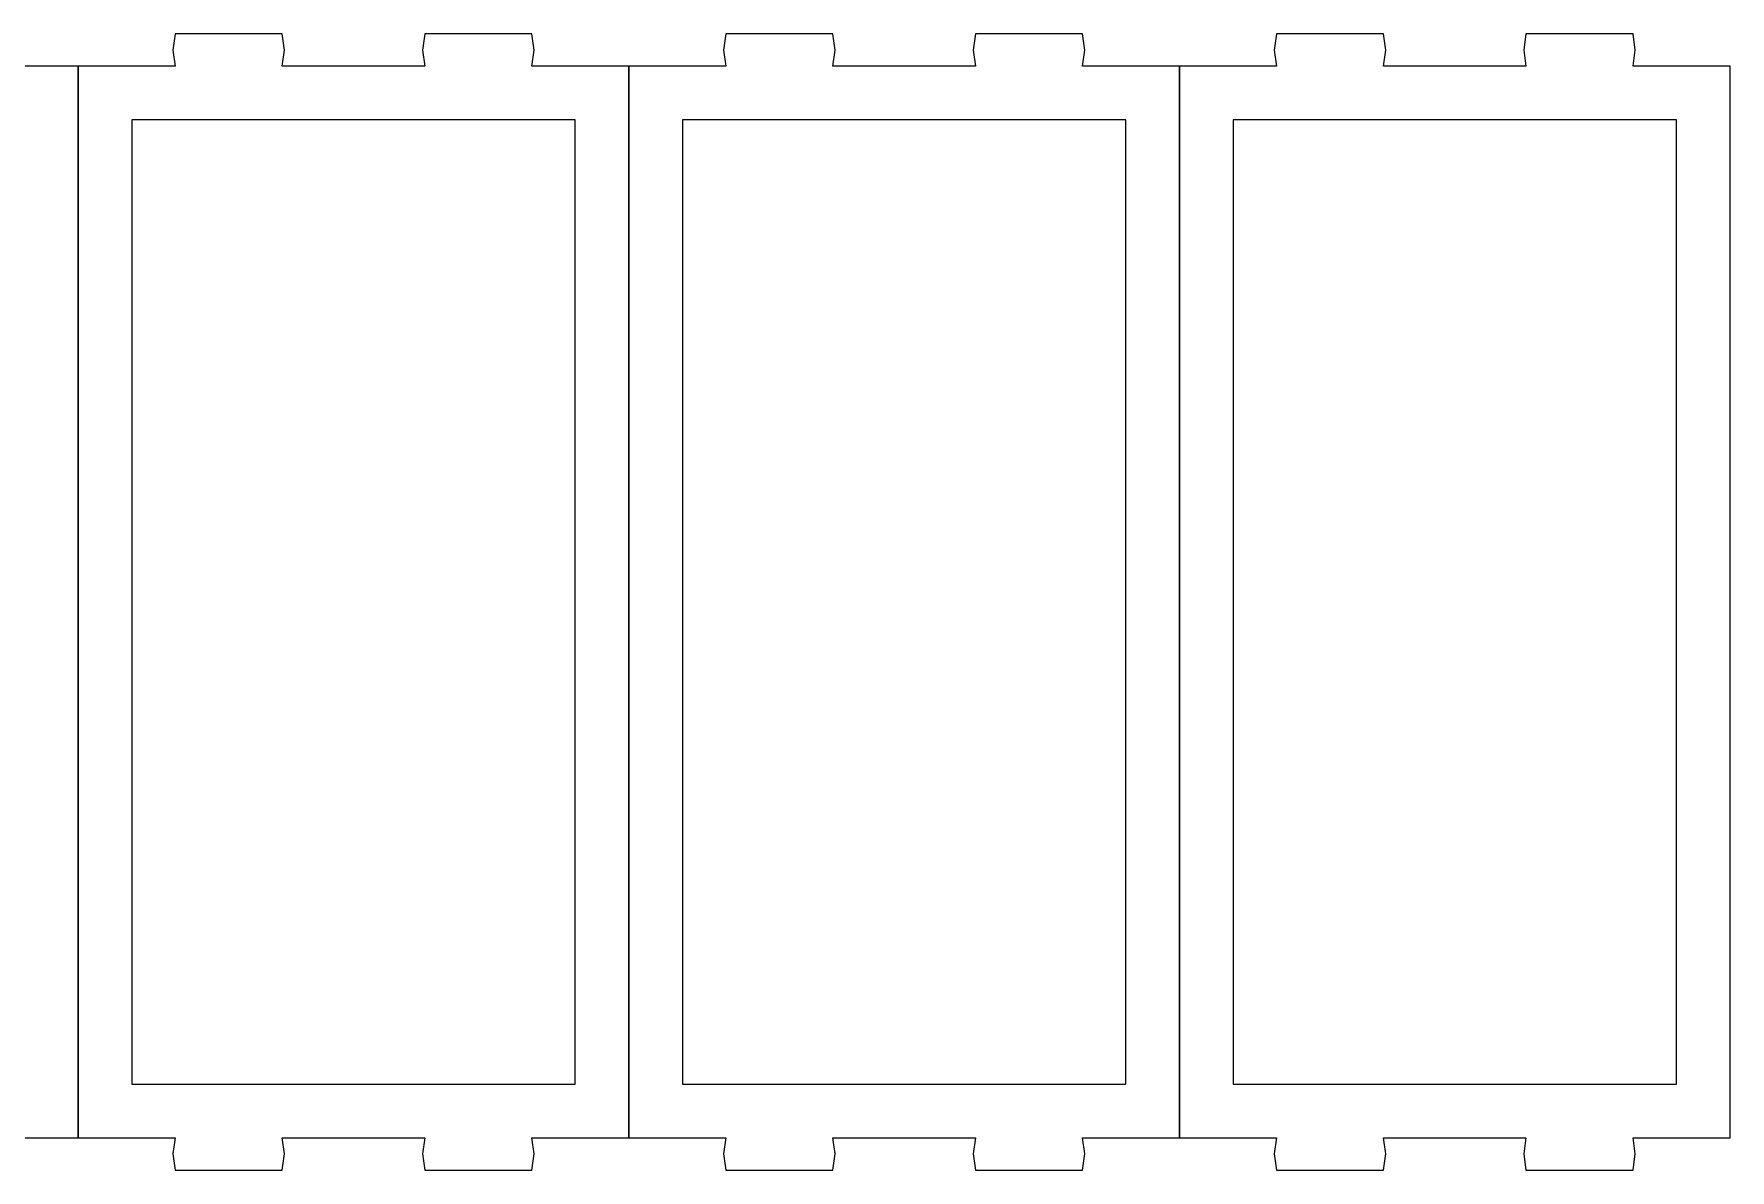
# Model space of a CAD drawing. Header units: centimetres. Extents: x -130 to 92, y -33 to 29.
# Drawn here: x -100.09 to -68.43, y 8 to 29.2 of the extents above; entities that cross this region are included whole.
import ezdxf

# ---------------------------------------------------------------- set-up
doc = ezdxf.new("R2010")
doc.units = ezdxf.units.CM
doc.header["$MEASUREMENT"] = 0
doc.layers.add('layer 1', color=7, linetype='Continuous')

msp = doc.modelspace()

# ---------------------------------------------------------------- linework, layer by layer
at = {"layer": 'layer 1', "color": 250, "lineweight": 9}
for points, knots in [([(-109.53683, 28.59628), (-109.53683, 28.59628), (-108.63233, 28.59628), (-108.63233, 28.59628), (-108.63233, 28.59628), (-108.63233, 28.59628), (-107.72785, 28.59628), (-107.72785, 28.59628), (-107.72785, 28.59628), (-107.72785, 28.59628), (-107.76785, 28.89628), (-107.76785, 28.89628), (-107.76785, 28.89628), (-107.76785, 28.89628), (-107.72785, 29.19628), (-107.72785, 29.19628), (-107.72785, 29.19628), (-107.72785, 29.19628), (-106.72785, 29.19628), (-106.72785, 29.19628), (-106.72785, 29.19628), (-106.72785, 29.19628), (-105.72785, 29.19628), (-105.72785, 29.19628), (-105.72785, 29.19628), (-105.72785, 29.19628), (-105.68785, 28.89628), (-105.68785, 28.89628), (-105.68785, 28.89628), (-105.68785, 28.89628), (-105.72785, 28.59628), (-105.72785, 28.59628), (-105.72785, 28.59628), (-105.72785, 28.59628), (-104.39845, 28.59628), (-104.39845, 28.59628), (-104.39845, 28.59628), (-104.39845, 28.59628), (-103.06905, 28.59628), (-103.06905, 28.59628), (-103.06905, 28.59628), (-103.06905, 28.59628), (-103.10905, 28.89628), (-103.10905, 28.89628), (-103.10905, 28.89628), (-103.10905, 28.89628), (-103.06905, 29.19628), (-103.06905, 29.19628), (-103.06905, 29.19628), (-103.06905, 29.19628), (-102.06905, 29.19628), (-102.06905, 29.19628), (-102.06905, 29.19628), (-102.06905, 29.19628), (-101.06905, 29.19628), (-101.06905, 29.19628), (-101.06905, 29.19628), (-101.06905, 29.19628), (-101.02905, 28.89628), (-101.02905, 28.89628), (-101.02905, 28.89628), (-101.02905, 28.89628), (-101.06905, 28.59628), (-101.06905, 28.59628), (-101.06905, 28.59628), (-101.06905, 28.59628), (-99.26005, 28.59628), (-99.26005, 28.59628), (-99.26005, 28.59628), (-99.26005, 28.59628), (-99.26005, 8.59628), (-99.26005, 8.59628), (-99.26005, 8.59628), (-99.26005, 8.59628), (-100.16455, 8.59628), (-100.16455, 8.59628), (-100.16455, 8.59628), (-100.16455, 8.59628), (-101.06905, 8.59628), (-101.06905, 8.59628), (-101.06905, 8.59628), (-101.06905, 8.59628), (-101.02905, 8.29628), (-101.02905, 8.29628), (-101.02905, 8.29628), (-101.02905, 8.29628), (-101.06905, 7.99628), (-101.06905, 7.99628), (-101.06905, 7.99628), (-101.06905, 7.99628), (-102.06905, 7.99628), (-102.06905, 7.99628), (-102.06905, 7.99628), (-102.06905, 7.99628), (-103.06905, 7.99628), (-103.06905, 7.99628), (-103.06905, 7.99628), (-103.06905, 7.99628), (-103.10905, 8.29628), (-103.10905, 8.29628), (-103.10905, 8.29628), (-103.10905, 8.29628), (-103.06905, 8.59628), (-103.06905, 8.59628), (-103.06905, 8.59628), (-103.06905, 8.59628), (-104.39845, 8.59628), (-104.39845, 8.59628), (-104.39845, 8.59628), (-104.39845, 8.59628), (-105.72785, 8.59628), (-105.72785, 8.59628), (-105.72785, 8.59628), (-105.72785, 8.59628), (-105.68785, 8.29628), (-105.68785, 8.29628), (-105.68785, 8.29628), (-105.68785, 8.29628), (-105.72785, 7.99628), (-105.72785, 7.99628), (-105.72785, 7.99628), (-105.72785, 7.99628), (-106.72785, 7.99628), (-106.72785, 7.99628), (-106.72785, 7.99628), (-106.72785, 7.99628), (-107.72785, 7.99628), (-107.72785, 7.99628), (-107.72785, 7.99628), (-107.72785, 7.99628), (-107.76785, 8.29628), (-107.76785, 8.29628), (-107.76785, 8.29628), (-107.76785, 8.29628), (-107.72785, 8.59628), (-107.72785, 8.59628), (-107.72785, 8.59628), (-107.72785, 8.59628), (-109.53683, 8.59628), (-109.53683, 8.59628), (-109.53683, 8.59628), (-109.53683, 8.59628), (-109.53683, 28.59628), (-109.53683, 28.59628)], [0, 0, 0, 0, 0.02702703, 0.02702703, 0.02702703, 0.02702703, 0.05405405, 0.05405405, 0.05405405, 0.05405405, 0.08108108, 0.08108108, 0.08108108, 0.08108108, 0.10810811, 0.10810811, 0.10810811, 0.10810811, 0.13513514, 0.13513514, 0.13513514, 0.13513514, 0.16216216, 0.16216216, 0.16216216, 0.16216216, 0.18918919, 0.18918919, 0.18918919, 0.18918919, 0.21621622, 0.21621622, 0.21621622, 0.21621622, 0.24324324, 0.24324324, 0.24324324, 0.24324324, 0.27027027, 0.27027027, 0.27027027, 0.27027027, 0.2972973, 0.2972973, 0.2972973, 0.2972973, 0.32432432, 0.32432432, 0.32432432, 0.32432432, 0.35135135, 0.35135135, 0.35135135, 0.35135135, 0.37837838, 0.37837838, 0.37837838, 0.37837838, 0.40540541, 0.40540541, 0.40540541, 0.40540541, 0.43243243, 0.43243243, 0.43243243, 0.43243243, 0.45945946, 0.45945946, 0.45945946, 0.45945946, 0.48648649, 0.48648649, 0.48648649, 0.48648649, 0.51351351, 0.51351351, 0.51351351, 0.51351351, 0.54054054, 0.54054054, 0.54054054, 0.54054054, 0.56756757, 0.56756757, 0.56756757, 0.56756757, 0.59459459, 0.59459459, 0.59459459, 0.59459459, 0.62162162, 0.62162162, 0.62162162, 0.62162162, 0.64864865, 0.64864865, 0.64864865, 0.64864865, 0.67567568, 0.67567568, 0.67567568, 0.67567568, 0.7027027, 0.7027027, 0.7027027, 0.7027027, 0.72972973, 0.72972973, 0.72972973, 0.72972973, 0.75675676, 0.75675676, 0.75675676, 0.75675676, 0.78378378, 0.78378378, 0.78378378, 0.78378378, 0.81081081, 0.81081081, 0.81081081, 0.81081081, 0.83783784, 0.83783784, 0.83783784, 0.83783784, 0.86486486, 0.86486486, 0.86486486, 0.86486486, 0.89189189, 0.89189189, 0.89189189, 0.89189189, 0.91891892, 0.91891892, 0.91891892, 0.91891892, 0.94594595, 0.94594595, 0.94594595, 0.94594595, 1, 1, 1, 1]), ([(-99.26005, 28.59628), (-99.26005, 28.59628), (-98.35555, 28.59628), (-98.35555, 28.59628), (-98.35555, 28.59628), (-98.35555, 28.59628), (-97.45107, 28.59628), (-97.45107, 28.59628), (-97.45107, 28.59628), (-97.45107, 28.59628), (-97.49107, 28.89628), (-97.49107, 28.89628), (-97.49107, 28.89628), (-97.49107, 28.89628), (-97.45107, 29.19628), (-97.45107, 29.19628), (-97.45107, 29.19628), (-97.45107, 29.19628), (-96.45107, 29.19628), (-96.45107, 29.19628), (-96.45107, 29.19628), (-96.45107, 29.19628), (-95.45107, 29.19628), (-95.45107, 29.19628), (-95.45107, 29.19628), (-95.45107, 29.19628), (-95.41107, 28.89628), (-95.41107, 28.89628), (-95.41107, 28.89628), (-95.41107, 28.89628), (-95.45107, 28.59628), (-95.45107, 28.59628), (-95.45107, 28.59628), (-95.45107, 28.59628), (-94.12167, 28.59628), (-94.12167, 28.59628), (-94.12167, 28.59628), (-94.12167, 28.59628), (-92.79227, 28.59628), (-92.79227, 28.59628), (-92.79227, 28.59628), (-92.79227, 28.59628), (-92.83227, 28.89628), (-92.83227, 28.89628), (-92.83227, 28.89628), (-92.83227, 28.89628), (-92.79227, 29.19628), (-92.79227, 29.19628), (-92.79227, 29.19628), (-92.79227, 29.19628), (-91.79227, 29.19628), (-91.79227, 29.19628), (-91.79227, 29.19628), (-91.79227, 29.19628), (-90.79227, 29.19628), (-90.79227, 29.19628), (-90.79227, 29.19628), (-90.79227, 29.19628), (-90.75227, 28.89628), (-90.75227, 28.89628), (-90.75227, 28.89628), (-90.75227, 28.89628), (-90.79227, 28.59628), (-90.79227, 28.59628), (-90.79227, 28.59628), (-90.79227, 28.59628), (-88.98327, 28.59628), (-88.98327, 28.59628), (-88.98327, 28.59628), (-88.98327, 28.59628), (-88.98327, 8.59628), (-88.98327, 8.59628), (-88.98327, 8.59628), (-88.98327, 8.59628), (-89.88777, 8.59628), (-89.88777, 8.59628), (-89.88777, 8.59628), (-89.88777, 8.59628), (-90.79227, 8.59628), (-90.79227, 8.59628), (-90.79227, 8.59628), (-90.79227, 8.59628), (-90.75227, 8.29628), (-90.75227, 8.29628), (-90.75227, 8.29628), (-90.75227, 8.29628), (-90.79227, 7.99628), (-90.79227, 7.99628), (-90.79227, 7.99628), (-90.79227, 7.99628), (-91.79227, 7.99628), (-91.79227, 7.99628), (-91.79227, 7.99628), (-91.79227, 7.99628), (-92.79227, 7.99628), (-92.79227, 7.99628), (-92.79227, 7.99628), (-92.79227, 7.99628), (-92.83227, 8.29628), (-92.83227, 8.29628), (-92.83227, 8.29628), (-92.83227, 8.29628), (-92.79227, 8.59628), (-92.79227, 8.59628), (-92.79227, 8.59628), (-92.79227, 8.59628), (-94.12167, 8.59628), (-94.12167, 8.59628), (-94.12167, 8.59628), (-94.12167, 8.59628), (-95.45107, 8.59628), (-95.45107, 8.59628), (-95.45107, 8.59628), (-95.45107, 8.59628), (-95.41107, 8.29628), (-95.41107, 8.29628), (-95.41107, 8.29628), (-95.41107, 8.29628), (-95.45107, 7.99628), (-95.45107, 7.99628), (-95.45107, 7.99628), (-95.45107, 7.99628), (-96.45107, 7.99628), (-96.45107, 7.99628), (-96.45107, 7.99628), (-96.45107, 7.99628), (-97.45107, 7.99628), (-97.45107, 7.99628), (-97.45107, 7.99628), (-97.45107, 7.99628), (-97.49107, 8.29628), (-97.49107, 8.29628), (-97.49107, 8.29628), (-97.49107, 8.29628), (-97.45107, 8.59628), (-97.45107, 8.59628), (-97.45107, 8.59628), (-97.45107, 8.59628), (-99.26005, 8.59628), (-99.26005, 8.59628), (-99.26005, 8.59628), (-99.26005, 8.59628), (-99.26005, 28.59628), (-99.26005, 28.59628)], [0, 0, 0, 0, 0.02702703, 0.02702703, 0.02702703, 0.02702703, 0.05405405, 0.05405405, 0.05405405, 0.05405405, 0.08108108, 0.08108108, 0.08108108, 0.08108108, 0.10810811, 0.10810811, 0.10810811, 0.10810811, 0.13513514, 0.13513514, 0.13513514, 0.13513514, 0.16216216, 0.16216216, 0.16216216, 0.16216216, 0.18918919, 0.18918919, 0.18918919, 0.18918919, 0.21621622, 0.21621622, 0.21621622, 0.21621622, 0.24324324, 0.24324324, 0.24324324, 0.24324324, 0.27027027, 0.27027027, 0.27027027, 0.27027027, 0.2972973, 0.2972973, 0.2972973, 0.2972973, 0.32432432, 0.32432432, 0.32432432, 0.32432432, 0.35135135, 0.35135135, 0.35135135, 0.35135135, 0.37837838, 0.37837838, 0.37837838, 0.37837838, 0.40540541, 0.40540541, 0.40540541, 0.40540541, 0.43243243, 0.43243243, 0.43243243, 0.43243243, 0.45945946, 0.45945946, 0.45945946, 0.45945946, 0.48648649, 0.48648649, 0.48648649, 0.48648649, 0.51351351, 0.51351351, 0.51351351, 0.51351351, 0.54054054, 0.54054054, 0.54054054, 0.54054054, 0.56756757, 0.56756757, 0.56756757, 0.56756757, 0.59459459, 0.59459459, 0.59459459, 0.59459459, 0.62162162, 0.62162162, 0.62162162, 0.62162162, 0.64864865, 0.64864865, 0.64864865, 0.64864865, 0.67567568, 0.67567568, 0.67567568, 0.67567568, 0.7027027, 0.7027027, 0.7027027, 0.7027027, 0.72972973, 0.72972973, 0.72972973, 0.72972973, 0.75675676, 0.75675676, 0.75675676, 0.75675676, 0.78378378, 0.78378378, 0.78378378, 0.78378378, 0.81081081, 0.81081081, 0.81081081, 0.81081081, 0.83783784, 0.83783784, 0.83783784, 0.83783784, 0.86486486, 0.86486486, 0.86486486, 0.86486486, 0.89189189, 0.89189189, 0.89189189, 0.89189189, 0.91891892, 0.91891892, 0.91891892, 0.91891892, 0.94594595, 0.94594595, 0.94594595, 0.94594595, 1, 1, 1, 1]), ([(-88.98327, 28.59628), (-88.98327, 28.59628), (-88.07877, 28.59628), (-88.07877, 28.59628), (-88.07877, 28.59628), (-88.07877, 28.59628), (-87.17429, 28.59628), (-87.17429, 28.59628), (-87.17429, 28.59628), (-87.17429, 28.59628), (-87.21429, 28.89628), (-87.21429, 28.89628), (-87.21429, 28.89628), (-87.21429, 28.89628), (-87.17429, 29.19628), (-87.17429, 29.19628), (-87.17429, 29.19628), (-87.17429, 29.19628), (-86.17429, 29.19628), (-86.17429, 29.19628), (-86.17429, 29.19628), (-86.17429, 29.19628), (-85.17429, 29.19628), (-85.17429, 29.19628), (-85.17429, 29.19628), (-85.17429, 29.19628), (-85.13429, 28.89628), (-85.13429, 28.89628), (-85.13429, 28.89628), (-85.13429, 28.89628), (-85.17429, 28.59628), (-85.17429, 28.59628), (-85.17429, 28.59628), (-85.17429, 28.59628), (-83.84489, 28.59628), (-83.84489, 28.59628), (-83.84489, 28.59628), (-83.84489, 28.59628), (-82.51549, 28.59628), (-82.51549, 28.59628), (-82.51549, 28.59628), (-82.51549, 28.59628), (-82.55549, 28.89628), (-82.55549, 28.89628), (-82.55549, 28.89628), (-82.55549, 28.89628), (-82.51549, 29.19628), (-82.51549, 29.19628), (-82.51549, 29.19628), (-82.51549, 29.19628), (-81.51549, 29.19628), (-81.51549, 29.19628), (-81.51549, 29.19628), (-81.51549, 29.19628), (-80.51549, 29.19628), (-80.51549, 29.19628), (-80.51549, 29.19628), (-80.51549, 29.19628), (-80.47549, 28.89628), (-80.47549, 28.89628), (-80.47549, 28.89628), (-80.47549, 28.89628), (-80.51549, 28.59628), (-80.51549, 28.59628), (-80.51549, 28.59628), (-80.51549, 28.59628), (-78.70649, 28.59628), (-78.70649, 28.59628), (-78.70649, 28.59628), (-78.70649, 28.59628), (-78.70649, 8.59628), (-78.70649, 8.59628), (-78.70649, 8.59628), (-78.70649, 8.59628), (-79.61099, 8.59628), (-79.61099, 8.59628), (-79.61099, 8.59628), (-79.61099, 8.59628), (-80.51549, 8.59628), (-80.51549, 8.59628), (-80.51549, 8.59628), (-80.51549, 8.59628), (-80.47549, 8.29628), (-80.47549, 8.29628), (-80.47549, 8.29628), (-80.47549, 8.29628), (-80.51549, 7.99628), (-80.51549, 7.99628), (-80.51549, 7.99628), (-80.51549, 7.99628), (-81.51549, 7.99628), (-81.51549, 7.99628), (-81.51549, 7.99628), (-81.51549, 7.99628), (-82.51549, 7.99628), (-82.51549, 7.99628), (-82.51549, 7.99628), (-82.51549, 7.99628), (-82.55549, 8.29628), (-82.55549, 8.29628), (-82.55549, 8.29628), (-82.55549, 8.29628), (-82.51549, 8.59628), (-82.51549, 8.59628), (-82.51549, 8.59628), (-82.51549, 8.59628), (-83.84489, 8.59628), (-83.84489, 8.59628), (-83.84489, 8.59628), (-83.84489, 8.59628), (-85.17429, 8.59628), (-85.17429, 8.59628), (-85.17429, 8.59628), (-85.17429, 8.59628), (-85.13429, 8.29628), (-85.13429, 8.29628), (-85.13429, 8.29628), (-85.13429, 8.29628), (-85.17429, 7.99628), (-85.17429, 7.99628), (-85.17429, 7.99628), (-85.17429, 7.99628), (-86.17429, 7.99628), (-86.17429, 7.99628), (-86.17429, 7.99628), (-86.17429, 7.99628), (-87.17429, 7.99628), (-87.17429, 7.99628), (-87.17429, 7.99628), (-87.17429, 7.99628), (-87.21429, 8.29628), (-87.21429, 8.29628), (-87.21429, 8.29628), (-87.21429, 8.29628), (-87.17429, 8.59628), (-87.17429, 8.59628), (-87.17429, 8.59628), (-87.17429, 8.59628), (-88.98327, 8.59628), (-88.98327, 8.59628), (-88.98327, 8.59628), (-88.98327, 8.59628), (-88.98327, 28.59628), (-88.98327, 28.59628)], [0, 0, 0, 0, 0.02702703, 0.02702703, 0.02702703, 0.02702703, 0.05405405, 0.05405405, 0.05405405, 0.05405405, 0.08108108, 0.08108108, 0.08108108, 0.08108108, 0.10810811, 0.10810811, 0.10810811, 0.10810811, 0.13513514, 0.13513514, 0.13513514, 0.13513514, 0.16216216, 0.16216216, 0.16216216, 0.16216216, 0.18918919, 0.18918919, 0.18918919, 0.18918919, 0.21621622, 0.21621622, 0.21621622, 0.21621622, 0.24324324, 0.24324324, 0.24324324, 0.24324324, 0.27027027, 0.27027027, 0.27027027, 0.27027027, 0.2972973, 0.2972973, 0.2972973, 0.2972973, 0.32432432, 0.32432432, 0.32432432, 0.32432432, 0.35135135, 0.35135135, 0.35135135, 0.35135135, 0.37837838, 0.37837838, 0.37837838, 0.37837838, 0.40540541, 0.40540541, 0.40540541, 0.40540541, 0.43243243, 0.43243243, 0.43243243, 0.43243243, 0.45945946, 0.45945946, 0.45945946, 0.45945946, 0.48648649, 0.48648649, 0.48648649, 0.48648649, 0.51351351, 0.51351351, 0.51351351, 0.51351351, 0.54054054, 0.54054054, 0.54054054, 0.54054054, 0.56756757, 0.56756757, 0.56756757, 0.56756757, 0.59459459, 0.59459459, 0.59459459, 0.59459459, 0.62162162, 0.62162162, 0.62162162, 0.62162162, 0.64864865, 0.64864865, 0.64864865, 0.64864865, 0.67567568, 0.67567568, 0.67567568, 0.67567568, 0.7027027, 0.7027027, 0.7027027, 0.7027027, 0.72972973, 0.72972973, 0.72972973, 0.72972973, 0.75675676, 0.75675676, 0.75675676, 0.75675676, 0.78378378, 0.78378378, 0.78378378, 0.78378378, 0.81081081, 0.81081081, 0.81081081, 0.81081081, 0.83783784, 0.83783784, 0.83783784, 0.83783784, 0.86486486, 0.86486486, 0.86486486, 0.86486486, 0.89189189, 0.89189189, 0.89189189, 0.89189189, 0.91891892, 0.91891892, 0.91891892, 0.91891892, 0.94594595, 0.94594595, 0.94594595, 0.94594595, 1, 1, 1, 1]), ([(-78.70649, 28.59628), (-78.70649, 28.59628), (-77.80199, 28.59628), (-77.80199, 28.59628), (-77.80199, 28.59628), (-77.80199, 28.59628), (-76.89751, 28.59628), (-76.89751, 28.59628), (-76.89751, 28.59628), (-76.89751, 28.59628), (-76.93751, 28.89628), (-76.93751, 28.89628), (-76.93751, 28.89628), (-76.93751, 28.89628), (-76.89751, 29.19628), (-76.89751, 29.19628), (-76.89751, 29.19628), (-76.89751, 29.19628), (-75.89751, 29.19628), (-75.89751, 29.19628), (-75.89751, 29.19628), (-75.89751, 29.19628), (-74.89751, 29.19628), (-74.89751, 29.19628), (-74.89751, 29.19628), (-74.89751, 29.19628), (-74.85751, 28.89628), (-74.85751, 28.89628), (-74.85751, 28.89628), (-74.85751, 28.89628), (-74.89751, 28.59628), (-74.89751, 28.59628), (-74.89751, 28.59628), (-74.89751, 28.59628), (-73.56811, 28.59628), (-73.56811, 28.59628), (-73.56811, 28.59628), (-73.56811, 28.59628), (-72.23871, 28.59628), (-72.23871, 28.59628), (-72.23871, 28.59628), (-72.23871, 28.59628), (-72.27871, 28.89628), (-72.27871, 28.89628), (-72.27871, 28.89628), (-72.27871, 28.89628), (-72.23871, 29.19628), (-72.23871, 29.19628), (-72.23871, 29.19628), (-72.23871, 29.19628), (-71.23871, 29.19628), (-71.23871, 29.19628), (-71.23871, 29.19628), (-71.23871, 29.19628), (-70.23871, 29.19628), (-70.23871, 29.19628), (-70.23871, 29.19628), (-70.23871, 29.19628), (-70.19871, 28.89628), (-70.19871, 28.89628), (-70.19871, 28.89628), (-70.19871, 28.89628), (-70.23871, 28.59628), (-70.23871, 28.59628), (-70.23871, 28.59628), (-70.23871, 28.59628), (-68.42971, 28.59628), (-68.42971, 28.59628), (-68.42971, 28.59628), (-68.42971, 28.59628), (-68.42971, 8.59628), (-68.42971, 8.59628), (-68.42971, 8.59628), (-68.42971, 8.59628), (-69.33421, 8.59628), (-69.33421, 8.59628), (-69.33421, 8.59628), (-69.33421, 8.59628), (-70.23871, 8.59628), (-70.23871, 8.59628), (-70.23871, 8.59628), (-70.23871, 8.59628), (-70.19871, 8.29628), (-70.19871, 8.29628), (-70.19871, 8.29628), (-70.19871, 8.29628), (-70.23871, 7.99628), (-70.23871, 7.99628), (-70.23871, 7.99628), (-70.23871, 7.99628), (-71.23871, 7.99628), (-71.23871, 7.99628), (-71.23871, 7.99628), (-71.23871, 7.99628), (-72.23871, 7.99628), (-72.23871, 7.99628), (-72.23871, 7.99628), (-72.23871, 7.99628), (-72.27871, 8.29628), (-72.27871, 8.29628), (-72.27871, 8.29628), (-72.27871, 8.29628), (-72.23871, 8.59628), (-72.23871, 8.59628), (-72.23871, 8.59628), (-72.23871, 8.59628), (-73.56811, 8.59628), (-73.56811, 8.59628), (-73.56811, 8.59628), (-73.56811, 8.59628), (-74.89751, 8.59628), (-74.89751, 8.59628), (-74.89751, 8.59628), (-74.89751, 8.59628), (-74.85751, 8.29628), (-74.85751, 8.29628), (-74.85751, 8.29628), (-74.85751, 8.29628), (-74.89751, 7.99628), (-74.89751, 7.99628), (-74.89751, 7.99628), (-74.89751, 7.99628), (-75.89751, 7.99628), (-75.89751, 7.99628), (-75.89751, 7.99628), (-75.89751, 7.99628), (-76.89751, 7.99628), (-76.89751, 7.99628), (-76.89751, 7.99628), (-76.89751, 7.99628), (-76.93751, 8.29628), (-76.93751, 8.29628), (-76.93751, 8.29628), (-76.93751, 8.29628), (-76.89751, 8.59628), (-76.89751, 8.59628), (-76.89751, 8.59628), (-76.89751, 8.59628), (-78.70649, 8.59628), (-78.70649, 8.59628), (-78.70649, 8.59628), (-78.70649, 8.59628), (-78.70649, 28.59628), (-78.70649, 28.59628)], [0, 0, 0, 0, 0.02702703, 0.02702703, 0.02702703, 0.02702703, 0.05405405, 0.05405405, 0.05405405, 0.05405405, 0.08108108, 0.08108108, 0.08108108, 0.08108108, 0.10810811, 0.10810811, 0.10810811, 0.10810811, 0.13513514, 0.13513514, 0.13513514, 0.13513514, 0.16216216, 0.16216216, 0.16216216, 0.16216216, 0.18918919, 0.18918919, 0.18918919, 0.18918919, 0.21621622, 0.21621622, 0.21621622, 0.21621622, 0.24324324, 0.24324324, 0.24324324, 0.24324324, 0.27027027, 0.27027027, 0.27027027, 0.27027027, 0.2972973, 0.2972973, 0.2972973, 0.2972973, 0.32432432, 0.32432432, 0.32432432, 0.32432432, 0.35135135, 0.35135135, 0.35135135, 0.35135135, 0.37837838, 0.37837838, 0.37837838, 0.37837838, 0.40540541, 0.40540541, 0.40540541, 0.40540541, 0.43243243, 0.43243243, 0.43243243, 0.43243243, 0.45945946, 0.45945946, 0.45945946, 0.45945946, 0.48648649, 0.48648649, 0.48648649, 0.48648649, 0.51351351, 0.51351351, 0.51351351, 0.51351351, 0.54054054, 0.54054054, 0.54054054, 0.54054054, 0.56756757, 0.56756757, 0.56756757, 0.56756757, 0.59459459, 0.59459459, 0.59459459, 0.59459459, 0.62162162, 0.62162162, 0.62162162, 0.62162162, 0.64864865, 0.64864865, 0.64864865, 0.64864865, 0.67567568, 0.67567568, 0.67567568, 0.67567568, 0.7027027, 0.7027027, 0.7027027, 0.7027027, 0.72972973, 0.72972973, 0.72972973, 0.72972973, 0.75675676, 0.75675676, 0.75675676, 0.75675676, 0.78378378, 0.78378378, 0.78378378, 0.78378378, 0.81081081, 0.81081081, 0.81081081, 0.81081081, 0.83783784, 0.83783784, 0.83783784, 0.83783784, 0.86486486, 0.86486486, 0.86486486, 0.86486486, 0.89189189, 0.89189189, 0.89189189, 0.89189189, 0.91891892, 0.91891892, 0.91891892, 0.91891892, 0.94594595, 0.94594595, 0.94594595, 0.94594595, 1, 1, 1, 1]), ([(-98.26003, 27.59628), (-98.26003, 27.59628), (-89.98325, 27.59628), (-89.98325, 27.59628), (-89.98325, 27.59628), (-89.98325, 27.59628), (-89.98325, 9.59628), (-89.98325, 9.59628), (-89.98325, 9.59628), (-89.98325, 9.59628), (-98.26003, 9.59628), (-98.26003, 9.59628), (-98.26003, 9.59628), (-98.26003, 9.59628), (-98.26003, 27.59628), (-98.26003, 27.59628)], [0, 0, 0, 0, 0.2, 0.2, 0.2, 0.2, 0.4, 0.4, 0.4, 0.4, 0.6, 0.6, 0.6, 0.6, 1, 1, 1, 1]), ([(-87.98325, 27.59628), (-87.98325, 27.59628), (-79.70647, 27.59628), (-79.70647, 27.59628), (-79.70647, 27.59628), (-79.70647, 27.59628), (-79.70647, 9.59628), (-79.70647, 9.59628), (-79.70647, 9.59628), (-79.70647, 9.59628), (-87.98325, 9.59628), (-87.98325, 9.59628), (-87.98325, 9.59628), (-87.98325, 9.59628), (-87.98325, 27.59628), (-87.98325, 27.59628)], [0, 0, 0, 0, 0.2, 0.2, 0.2, 0.2, 0.4, 0.4, 0.4, 0.4, 0.6, 0.6, 0.6, 0.6, 1, 1, 1, 1]), ([(-77.70647, 27.59628), (-77.70647, 27.59628), (-69.42969, 27.59628), (-69.42969, 27.59628), (-69.42969, 27.59628), (-69.42969, 27.59628), (-69.42969, 9.59628), (-69.42969, 9.59628), (-69.42969, 9.59628), (-69.42969, 9.59628), (-77.70647, 9.59628), (-77.70647, 9.59628), (-77.70647, 9.59628), (-77.70647, 9.59628), (-77.70647, 27.59628), (-77.70647, 27.59628)], [0, 0, 0, 0, 0.2, 0.2, 0.2, 0.2, 0.4, 0.4, 0.4, 0.4, 0.6, 0.6, 0.6, 0.6, 1, 1, 1, 1])]:
    msp.add_open_spline(points, degree=3, knots=knots, dxfattribs=at)

doc.saveas('drawing.dxf')
